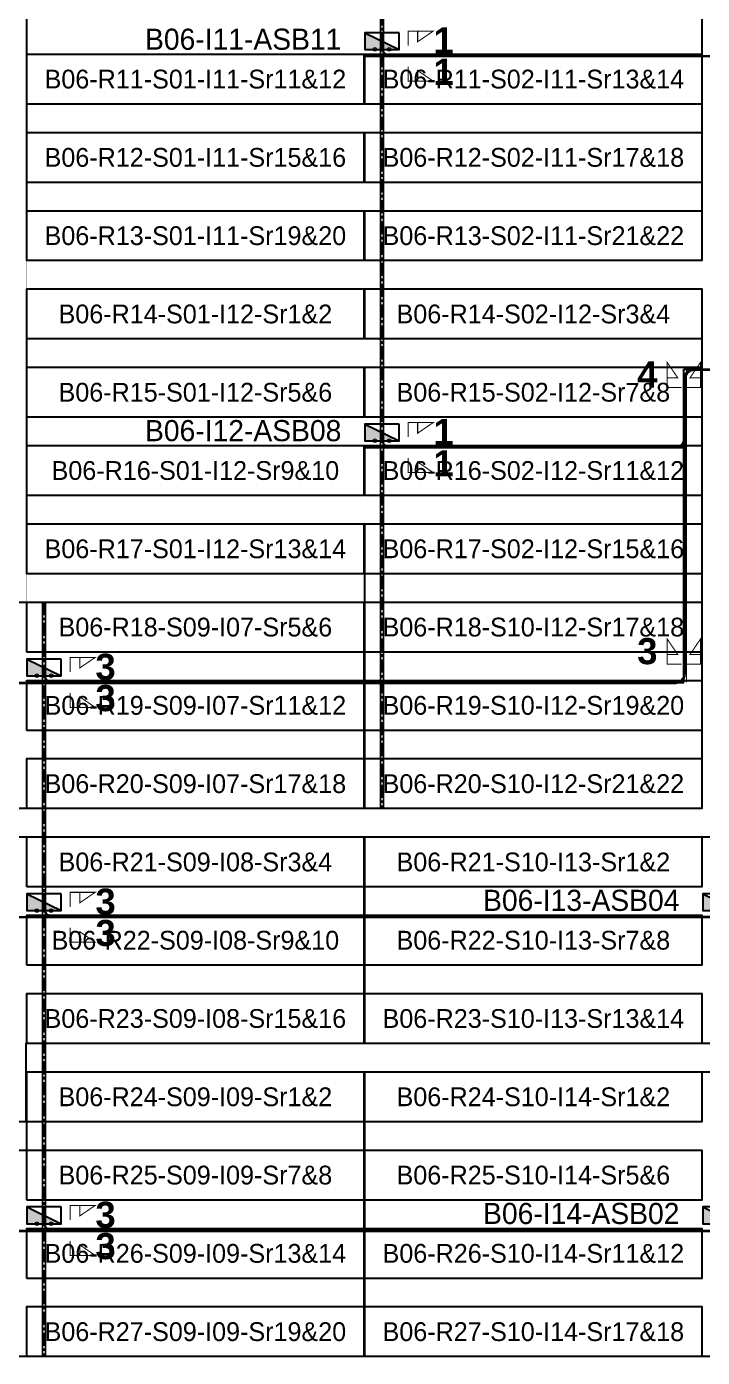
# Model space of a CAD drawing. Header units: metres. Extents: x 530797 to 531186, y 2675944 to 2676144.
# Drawn here: x 531056.2 to 531121, y 2675944.2 to 2676071.7 of the extents above; entities that cross this region are included whole.
import ezdxf
from ezdxf.enums import TextEntityAlignment as Align

# ---------------------------------------------------------------- set-up
doc = ezdxf.new("R2010")
doc.units = ezdxf.units.M
doc.linetypes.add('CENTER', pattern=[2, 1.25, -0.25, 0.25, -0.25])
doc.layers.add('Boundary-12.5 MW Block', color=6, linetype='Continuous', lineweight=9)
doc.layers.add('PILE', color=1, linetype='Continuous', lineweight=15)
for name, color, linetype in [('DC Trench BL-06', 40, 'Continuous'), ('E-Inverter Grouping', 2, 'Continuous'), ('Inverter Block-06', 7, 'Continuous'), ('LT Cable(AG) INV to LT Panel BL-06', 2, 'Continuous'), ('Messenger Wire Block-06 (Master Path)', 30, 'Continuous'), ('Messenger Wire Block-06 (MW Path)', 191, 'Continuous'), ('MMS Table Block-06', 8, 'Continuous'), ('Plan Line - DC BL-06', 40, 'Continuous'), ('Section Marking BL-06', 2, 'Continuous')]:
    doc.layers.add(name, color=color, linetype=linetype)
doc.styles.add('BoldTextStyle', font='arialbd.ttf')
doc.styles.get("Standard").update_dxf_attribs({"font": 'Adani Regular.ttf'})

# ---------------------------------------------------------------- blocks, each defined once
blk = doc.blocks.new('MMS Table (32.292 x 4.788)')
at = {"color": 0}
blk.add_lwpolyline([(0, -0.002), (0, 4.786), (32.292, 4.786), (32.292, -0.002)], close=True, dxfattribs=at)
at = {"color": 7}
blk.add_attdef('ID1', text='', height=1.8, dxfattribs=at).set_placement((16.146, 2.392), align=Align.MIDDLE_CENTER)
blk = doc.blocks.new('Inverter Block')
h = blk.add_hatch(color=0)
h.dxf.hatch_style = 1
h.paths.add_polyline_path([(-1.46, 2.27), (-1.46, 0.85), (1.46, 0.85)])
at = {"color": 0}
blk.add_lwpolyline([(1.46, 2.27), (-1.46, 2.27), (-1.46, 0.85), (1.46, 0.85)], close=True, dxfattribs=at)
blk.add_lwpolyline([(-1.46, 2.27), (1.46, 0.85)], dxfattribs=at)
at = {"layer": 'PILE'}
for centre in [(-0.61, 0.85), (0.61, 0.85)]:
    blk.add_circle(centre, 0.156, dxfattribs=at)
at = {"color": 7}
blk.add_attdef('ID', (-1.46, 3.01), '', height=1.8, dxfattribs=at)

msp = doc.modelspace()

# ---------------------------------------------------------------- linework, layer by layer
at = {"layer": 'Boundary-12.5 MW Block', "const_width": 0.05}
msp.add_lwpolyline([(530797.14, 2676016.58), (531056.27, 2676016.58), (531056.27, 2676136.58), (531088.66, 2676136.58), (531088.66, 2676144.08), (531185.74, 2676144.08), (531185.74, 2675944.29), (530797.14, 2675944.29)], close=True, dxfattribs=at)
at = {"layer": 'DC Trench BL-06', "color": 40, "const_width": 0.15}
for points in [[(531090.45, 2676129.08), (531090.15, 2676129.08), (531090.15, 2675996.79), (531090.45, 2675996.79)], [(531058.06, 2676016.58), (531057.76, 2676016.58), (531057.76, 2675944.29), (531058.06, 2675944.29)]]:
    msp.add_lwpolyline(points, close=True, dxfattribs=at)
at = {"layer": 'E-Inverter Grouping'}
for points in [[(531088.56, 2676084.08), (531120.96, 2676084.08), (531120.96, 2676049.29), (531056.27, 2676049.29), (531056.27, 2676091.58), (531088.56, 2676091.58)], [(531120.96, 2675996.79), (531088.66, 2675996.79), (531088.66, 2676019.29), (531056.27, 2676019.29), (531056.27, 2676046.58), (531120.96, 2676046.58)], [(531153.35, 2675964.08), (531185.74, 2675964.08), (531185.74, 2675944.29), (531088.66, 2675944.29), (531088.66, 2675971.58), (531153.35, 2675971.58)]]:
    msp.add_lwpolyline(points, close=True, dxfattribs=at)
at = {"layer": 'E-Inverter Grouping', "color": 3}
for points in [[(531088.56, 2676016.58), (531088.56, 2675996.79), (531023.78, 2675996.79), (531023.78, 2675989.29), (530991.49, 2675989.29), (530991.49, 2676016.58)], [(531088.56, 2675994.08), (531088.56, 2675974.29), (531056.17, 2675974.29), (531056.17, 2675966.79), (530991.49, 2675966.79), (530991.49, 2675986.58), (531023.88, 2675986.58), (531023.88, 2675994.08)], [(531185.74, 2675966.79), (531153.45, 2675966.79), (531153.45, 2675974.29), (531088.66, 2675974.29), (531088.66, 2675994.08), (531185.74, 2675994.08)], [(531088.56, 2675944.29), (530991.49, 2675944.29), (530991.49, 2675964.08), (531056.27, 2675964.08), (531056.27, 2675971.58), (531088.56, 2675971.58)]]:
    msp.add_lwpolyline(points, close=True, dxfattribs=at)
at = {"layer": 'LT Cable(AG) INV to LT Panel BL-06', "color": 5}
for points in [[(531147.18, 2676016.26), (531143.1, 2676016.26, -0.103275), (531142.74, 2676016.33), (531141.4, 2676016.92, 0.103275), (531141.04, 2676016.99), (531135.21, 2676016.99, -0.414214), (531134.31, 2676017.89), (531134.31, 2676029.28, -0.021393), (531134.32, 2676029.36), (531134.36, 2676029.86, 0.021393), (531134.36, 2676029.94), (531134.36, 2676067.99, 0.414214), (531133.46, 2676068.89), (531091.2, 2676068.89, -0.414214), (531090.3, 2676069.79), (531090.3, 2676070.23)], [(531148.25, 2676013.46), (531144.57, 2676013.46, -0.116433), (531144.17, 2676013.56), (531141.29, 2676014.99, 0.042157), (531141.14, 2676015), (531135.28, 2676015, 0.414214), (531134.38, 2676014.1), (531134.38, 2675995.12, 0.021647), (531134.38, 2675995.04), (531134.42, 2675994.54, -0.021647), (531134.43, 2675994.47), (531134.43, 2675957.2, -0.414214), (531133.53, 2675956.3), (530961.63, 2675956.3, -0.414214), (530960.73, 2675957.2), (530960.73, 2675957.73)], [(531146.1, 2676013.49), (531144.57, 2676013.49, -0.11636), (531144.17, 2676013.58), (531141.3, 2676015.02, 0.042157), (531141.15, 2676015.03), (531135.25, 2676015.03, 0.414214), (531134.35, 2676014.13), (531134.35, 2675995.12, 0.021647), (531134.35, 2675995.04), (531134.4, 2675994.54, -0.021647), (531134.4, 2675994.46), (531134.4, 2675957.23, -0.414214), (531133.5, 2675956.33), (531058.81, 2675956.33, -0.414214), (531057.91, 2675957.23), (531057.91, 2675957.73)], [(531148.25, 2676013.44), (531144.56, 2676013.44, -0.116506), (531144.16, 2676013.53), (531141.29, 2676014.97, 0.042157), (531141.14, 2676014.98), (531135.3, 2676014.98, 0.414214), (531134.4, 2676014.08), (531134.4, 2675995.12, 0.021647), (531134.4, 2675995.04), (531134.45, 2675994.54, -0.021647), (531134.45, 2675994.47), (531134.45, 2675957.18, -0.414214), (531133.55, 2675956.28), (530864.46, 2675956.28, -0.414214), (530863.56, 2675957.18), (530863.56, 2675957.73)]]:
    msp.add_lwpolyline(points, format="xyb", dxfattribs=at)
at = {"layer": 'LT Cable(AG) INV to LT Panel BL-06'}
for points in [[(531148.25, 2676015.5), (531143.37, 2676015.5, -0.167954), (531142.82, 2676015.69), (531141.38, 2676016.82, 0.103275), (531141.02, 2676016.89), (531135.11, 2676016.89, -0.414214), (531134.21, 2676017.79), (531134.21, 2676029.29, -0.021393), (531134.22, 2676029.36), (531134.26, 2676029.87, 0.021393), (531134.26, 2676029.95), (531134.26, 2676037.89, 0.414214), (531133.36, 2676038.79), (531120.22, 2676038.79, 0.414214), (531119.32, 2676037.89), (531119.32, 2676009.69, -0.414214), (531118.42, 2676008.79), (530864.46, 2676008.79, -0.414214), (530863.56, 2676009.69), (530863.56, 2676010.23)], [(531148.25, 2676015.52), (531143.38, 2676015.52, -0.167793), (531142.82, 2676015.71), (531141.39, 2676016.84, 0.103275), (531141.03, 2676016.92), (531135.14, 2676016.92, -0.414214), (531134.24, 2676017.82), (531134.24, 2676029.28, -0.021393), (531134.24, 2676029.36), (531134.29, 2676029.87, 0.021393), (531134.29, 2676029.94), (531134.29, 2676037.92, 0.414214), (531133.39, 2676038.82), (531120.2, 2676038.82, 0.414214), (531119.3, 2676037.92), (531119.3, 2676009.72, -0.414214), (531118.4, 2676008.82), (530961.63, 2676008.82, -0.414214), (530960.73, 2676009.72), (530960.73, 2676010.23)], [(531146.09, 2676015.55), (531143.39, 2676015.55, -0.167634), (531142.83, 2676015.74), (531141.39, 2676016.87, 0.103275), (531141.03, 2676016.94), (531135.16, 2676016.94, -0.414214), (531134.26, 2676017.84), (531134.26, 2676029.28, -0.021393), (531134.27, 2676029.36), (531134.31, 2676029.87, 0.021393), (531134.31, 2676029.94), (531134.31, 2676037.94, 0.414214), (531133.41, 2676038.84), (531120.17, 2676038.84, 0.414214), (531119.27, 2676037.94), (531119.27, 2676009.74, -0.414214), (531118.37, 2676008.84), (531058.81, 2676008.84, -0.414214), (531057.91, 2676009.74), (531057.91, 2676010.23)], [(531146.09, 2676015.57), (531143.39, 2676015.57, -0.167475), (531142.84, 2676015.76), (531141.4, 2676016.89, 0.103275), (531141.04, 2676016.97), (531135.19, 2676016.97, -0.414214), (531134.29, 2676017.87), (531134.29, 2676029.28, -0.021393), (531134.29, 2676029.36), (531134.34, 2676029.87, 0.021393), (531134.34, 2676029.94), (531134.34, 2676037.97, 0.414214), (531133.44, 2676038.87), (531120.15, 2676038.87, 0.414214), (531119.25, 2676037.97), (531119.25, 2676032.27, -0.414214), (531118.35, 2676031.37), (531091.2, 2676031.37, -0.414214), (531090.3, 2676032.27), (531090.3, 2676032.73)], [(531147.2, 2676014.22), (531143.21, 2676014.22, -0.116214), (531142.81, 2676014.31), (531141.3, 2676015.07, 0.042157), (531141.15, 2676015.08), (531135.2, 2676015.08, 0.414214), (531134.3, 2676014.18), (531134.3, 2675995.12, 0.021647), (531134.3, 2675995.04), (531134.35, 2675994.54, -0.021647), (531134.35, 2675994.46), (531134.35, 2675987.28, -0.414214), (531133.45, 2675986.38), (530864.46, 2675986.38, -0.414214), (530863.56, 2675987.28), (530863.56, 2675987.73)], [(531147.2, 2676014.24), (531143.21, 2676014.24, -0.116142), (531142.81, 2676014.34), (531141.3, 2676015.09, 0.042157), (531141.15, 2676015.1), (531135.18, 2676015.1, 0.414214), (531134.28, 2676014.2), (531134.28, 2675995.11, 0.021647), (531134.28, 2675995.04), (531134.32, 2675994.54, -0.021647), (531134.33, 2675994.46), (531134.33, 2675987.3, -0.414214), (531133.43, 2675986.4), (530961.63, 2675986.4, -0.414214), (530960.73, 2675987.3), (530960.73, 2675987.73)], [(531149.14, 2676014.27), (531143.22, 2676014.27, -0.116069), (531142.82, 2676014.36), (531141.31, 2676015.12, 0.042157), (531141.15, 2676015.13), (531135.15, 2676015.13, 0.414214), (531134.25, 2676014.23), (531134.25, 2675995.11, 0.021647), (531134.25, 2675995.04), (531134.3, 2675994.54, -0.021647), (531134.3, 2675994.46), (531134.3, 2675987.33, -0.414214), (531133.4, 2675986.43), (531058.81, 2675986.43, -0.414214), (531057.91, 2675987.33), (531057.91, 2675987.73)]]:
    msp.add_lwpolyline(points, format="xyb", dxfattribs=at)
at = {"layer": 'Messenger Wire Block-06 (Master Path)'}
for points in [[(531088.66, 2676068.88), (531134.35, 2676068.88)], [(531119.23, 2676038.88), (531134.35, 2676038.88)], [(531119.23, 2676008.88), (531119.23, 2676038.88)], [(531088.66, 2676031.38), (531119.23, 2676031.38)], [(530861.92, 2676008.88), (531119.23, 2676008.88)], [(530861.92, 2675986.38), (531134.35, 2675986.38)], [(530861.92, 2675956.38), (531134.35, 2675956.38)]]:
    msp.add_lwpolyline(points, dxfattribs=at)
at = {"layer": 'Messenger Wire Block-06 (MW Path)', "const_width": 0.1}
for points in [[(531088.66, 2676068.88), (531134.35, 2676068.88)], [(531119.23, 2676038.88), (531134.35, 2676038.88)], [(531119.48, 2676008.88), (531119.48, 2676038.88)], [(531088.66, 2676031.38), (531119.23, 2676031.38)], [(530861.92, 2676008.88), (531119.23, 2676008.88)], [(530861.92, 2675986.38), (531134.35, 2675986.38)], [(530861.92, 2675956.38), (531134.35, 2675956.38)]]:
    msp.add_lwpolyline(points, dxfattribs=at)
at = {"layer": 'Plan Line - DC BL-06', "color": 6, "linetype": 'CENTER'}
for points in [[(531090.3, 2676129.08), (531090.3, 2675996.79)], [(531057.91, 2676016.58), (531057.91, 2675944.29)]]:
    msp.add_lwpolyline(points, dxfattribs=at)
at = {"layer": 'Section Marking BL-06', "color": 94, "lineweight": 35, "true_color": 0x00a500, "const_width": 0.1}
for points in [[(531092.8, 2676069.88), (531092.8, 2676071.27), (531095.2, 2676071.27), (531093.72, 2676070.26), (531093.72, 2676071.27)], [(531092.8, 2676067.88), (531092.8, 2676066.49), (531095.2, 2676066.49), (531093.72, 2676067.5), (531093.72, 2676066.49)], [(531119.03, 2676037.13), (531117.64, 2676037.13), (531117.64, 2676039.53), (531118.65, 2676038.05), (531117.64, 2676038.05)], [(531119.43, 2676037.13), (531120.82, 2676037.13), (531120.82, 2676039.53), (531119.81, 2676038.05), (531120.82, 2676038.05)], [(531092.8, 2676032.38), (531092.8, 2676033.77), (531095.2, 2676033.77), (531093.72, 2676032.76), (531093.72, 2676033.77)], [(531092.8, 2676030.38), (531092.8, 2676028.99), (531095.2, 2676028.99), (531093.72, 2676030), (531093.72, 2676028.99)], [(531119.03, 2676010.63), (531117.64, 2676010.63), (531117.64, 2676013.03), (531118.65, 2676011.55), (531117.64, 2676011.55)], [(531119.43, 2676010.63), (531120.82, 2676010.63), (531120.82, 2676013.03), (531119.81, 2676011.55), (531120.82, 2676011.55)], [(531060.41, 2676009.88), (531060.41, 2676011.27), (531062.81, 2676011.27), (531061.33, 2676010.26), (531061.33, 2676011.27)], [(531060.41, 2676007.88), (531060.41, 2676006.49), (531062.81, 2676006.49), (531061.33, 2676007.5), (531061.33, 2676006.49)], [(531060.41, 2675987.38), (531060.41, 2675988.77), (531062.81, 2675988.77), (531061.33, 2675987.76), (531061.33, 2675988.77)], [(531060.41, 2675985.38), (531060.41, 2675983.99), (531062.81, 2675983.99), (531061.33, 2675985), (531061.33, 2675983.99)], [(531060.41, 2675957.38), (531060.41, 2675958.77), (531062.81, 2675958.77), (531061.33, 2675957.76), (531061.33, 2675958.77)], [(531060.41, 2675955.38), (531060.41, 2675953.99), (531062.81, 2675953.99), (531061.33, 2675955), (531061.33, 2675953.99)]]:
    msp.add_lwpolyline(points, dxfattribs=at)

# ---------------------------------------------------------------- block references
at = {"layer": 'Inverter Block-06'}
ref = msp.add_blockref('Inverter Block', (531090.3, 2676068.57), dxfattribs=dict(at, xscale=1.124999999976148, yscale=1.124999999976148, zscale=1.124999999976148))
ref.add_attrib('ID', 'B06-I11-ASB11', (531067.59, 2676069.49), dxfattribs={"layer": '0', "color": 7, "height": 2.025})
ref = msp.add_blockref('Inverter Block', (531090.3, 2676031.07), dxfattribs=dict(at, xscale=1.124999999976148, yscale=1.124999999976148, zscale=1.124999999976148))
ref.add_attrib('ID', 'B06-I12-ASB08', (531067.59, 2676031.99), dxfattribs={"layer": '0', "color": 7, "height": 2.025})
ref = msp.add_blockref('Inverter Block', (531057.91, 2676008.57), dxfattribs=dict(at, xscale=1.124999999976148, yscale=1.124999999976148, zscale=1.124999999976148))
ref.add_attrib('ID', 'B06-I07-ASB08', (531035.2, 2676009.49), dxfattribs={"layer": '0', "color": 7, "height": 2.025})
ref = msp.add_blockref('Inverter Block', (531057.91, 2675986.07), dxfattribs=dict(at, xscale=1.124999999976148, yscale=1.124999999976148, zscale=1.124999999976148))
ref.add_attrib('ID', 'B06-I08-ASB04', (531035.2, 2675986.99), dxfattribs={"layer": '0', "color": 7, "height": 2.025})
ref = msp.add_blockref('Inverter Block', (531122.69, 2675986.07), dxfattribs=dict(at, xscale=1.124999999976148, yscale=1.124999999976148, zscale=1.124999999976148))
ref.add_attrib('ID', 'B06-I13-ASB04', (531099.99, 2675986.99), dxfattribs={"layer": '0', "color": 7, "height": 2.025})
ref = msp.add_blockref('Inverter Block', (531057.91, 2675956.07), dxfattribs=dict(at, xscale=1.124999999976148, yscale=1.124999999976148, zscale=1.124999999976148))
ref.add_attrib('ID', 'B06-I09-ASB02', (531035.2, 2675956.99), dxfattribs={"layer": '0', "color": 7, "height": 2.025})
ref = msp.add_blockref('Inverter Block', (531122.69, 2675956.07), dxfattribs=dict(at, xscale=1.124999999976148, yscale=1.124999999976148, zscale=1.124999999976148))
ref.add_attrib('ID', 'B06-I14-ASB02', (531099.99, 2675956.99), dxfattribs={"layer": '0', "color": 7, "height": 2.025})
at = {"layer": 'MMS Table Block-06'}
for p, values in [((531056.27, 2676064.29), {'ID1': 'B06-R11-S01-I11-Sr11&12'}), ((531088.66, 2676064.29), {'ID1': 'B06-R11-S02-I11-Sr13&14'}), ((531056.27, 2676056.79), {'ID1': 'B06-R12-S01-I11-Sr15&16'}), ((531088.66, 2676056.79), {'ID1': 'B06-R12-S02-I11-Sr17&18'}), ((531056.27, 2676049.29), {'ID1': 'B06-R13-S01-I11-Sr19&20'}), ((531088.66, 2676049.29), {'ID1': 'B06-R13-S02-I11-Sr21&22'}), ((531056.27, 2676041.79), {'ID1': 'B06-R14-S01-I12-Sr1&2'}), ((531088.66, 2676041.79), {'ID1': 'B06-R14-S02-I12-Sr3&4'}), ((531056.27, 2676034.29), {'ID1': 'B06-R15-S01-I12-Sr5&6'}), ((531088.66, 2676034.29), {'ID1': 'B06-R15-S02-I12-Sr7&8'}), ((531056.27, 2676026.79), {'ID1': 'B06-R16-S01-I12-Sr9&10'}), ((531088.66, 2676026.79), {'ID1': 'B06-R16-S02-I12-Sr11&12'}), ((531056.27, 2676019.29), {'ID1': 'B06-R17-S01-I12-Sr13&14'}), ((531088.66, 2676019.29), {'ID1': 'B06-R17-S02-I12-Sr15&16'}), ((531056.27, 2676011.79), {'ID1': 'B06-R18-S09-I07-Sr5&6'}), ((531088.66, 2676011.79), {'ID1': 'B06-R18-S10-I12-Sr17&18'}), ((531056.27, 2676004.29), {'ID1': 'B06-R19-S09-I07-Sr11&12'}), ((531088.66, 2676004.29), {'ID1': 'B06-R19-S10-I12-Sr19&20'}), ((531056.27, 2675996.79), {'ID1': 'B06-R20-S09-I07-Sr17&18'}), ((531088.66, 2675996.79), {'ID1': 'B06-R20-S10-I12-Sr21&22'}), ((531056.27, 2675989.29), {'ID1': 'B06-R21-S09-I08-Sr3&4'}), ((531088.66, 2675989.29), {'ID1': 'B06-R21-S10-I13-Sr1&2'}), ((531056.27, 2675981.79), {'ID1': 'B06-R22-S09-I08-Sr9&10'}), ((531088.66, 2675981.79), {'ID1': 'B06-R22-S10-I13-Sr7&8'}), ((531056.27, 2675974.29), {'ID1': 'B06-R23-S09-I08-Sr15&16'}), ((531088.66, 2675974.29), {'ID1': 'B06-R23-S10-I13-Sr13&14'}), ((531056.27, 2675966.79), {'ID1': 'B06-R24-S09-I09-Sr1&2'}), ((531088.66, 2675966.79), {'ID1': 'B06-R24-S10-I14-Sr1&2'}), ((531056.27, 2675959.29), {'ID1': 'B06-R25-S09-I09-Sr7&8'}), ((531088.66, 2675959.29), {'ID1': 'B06-R25-S10-I14-Sr5&6'}), ((531056.27, 2675951.79), {'ID1': 'B06-R26-S09-I09-Sr13&14'}), ((531088.66, 2675951.79), {'ID1': 'B06-R26-S10-I14-Sr11&12'}), ((531056.27, 2675944.29), {'ID1': 'B06-R27-S09-I09-Sr19&20'}), ((531088.66, 2675944.29), {'ID1': 'B06-R27-S10-I14-Sr17&18'})]:
    msp.add_blockref('MMS Table (32.292 x 4.788)', p, dxfattribs=at).add_auto_attribs(values)

# ---------------------------------------------------------------- texts
at = {"layer": 'Section Marking BL-06', "color": 94, "true_color": 0x00a500, "style": 'BoldTextStyle'}
for s, p in [('1', (531096.2, 2676070.38)), ('1', (531096.2, 2676067.38)), ('4', (531115.73, 2676038.38)), ('1', (531096.2, 2676032.88)), ('1', (531096.2, 2676029.88)), ('3', (531115.73, 2676011.88)), ('3', (531063.81, 2676010.38)), ('3', (531063.81, 2676007.38)), ('3', (531063.81, 2675987.88)), ('3', (531063.81, 2675984.88)), ('3', (531063.81, 2675957.88)), ('3', (531063.81, 2675954.88))]:
    msp.add_text(s, height=2.5, dxfattribs=at).set_placement(p, align=Align.MIDDLE_CENTER)

doc.saveas('drawing.dxf')
